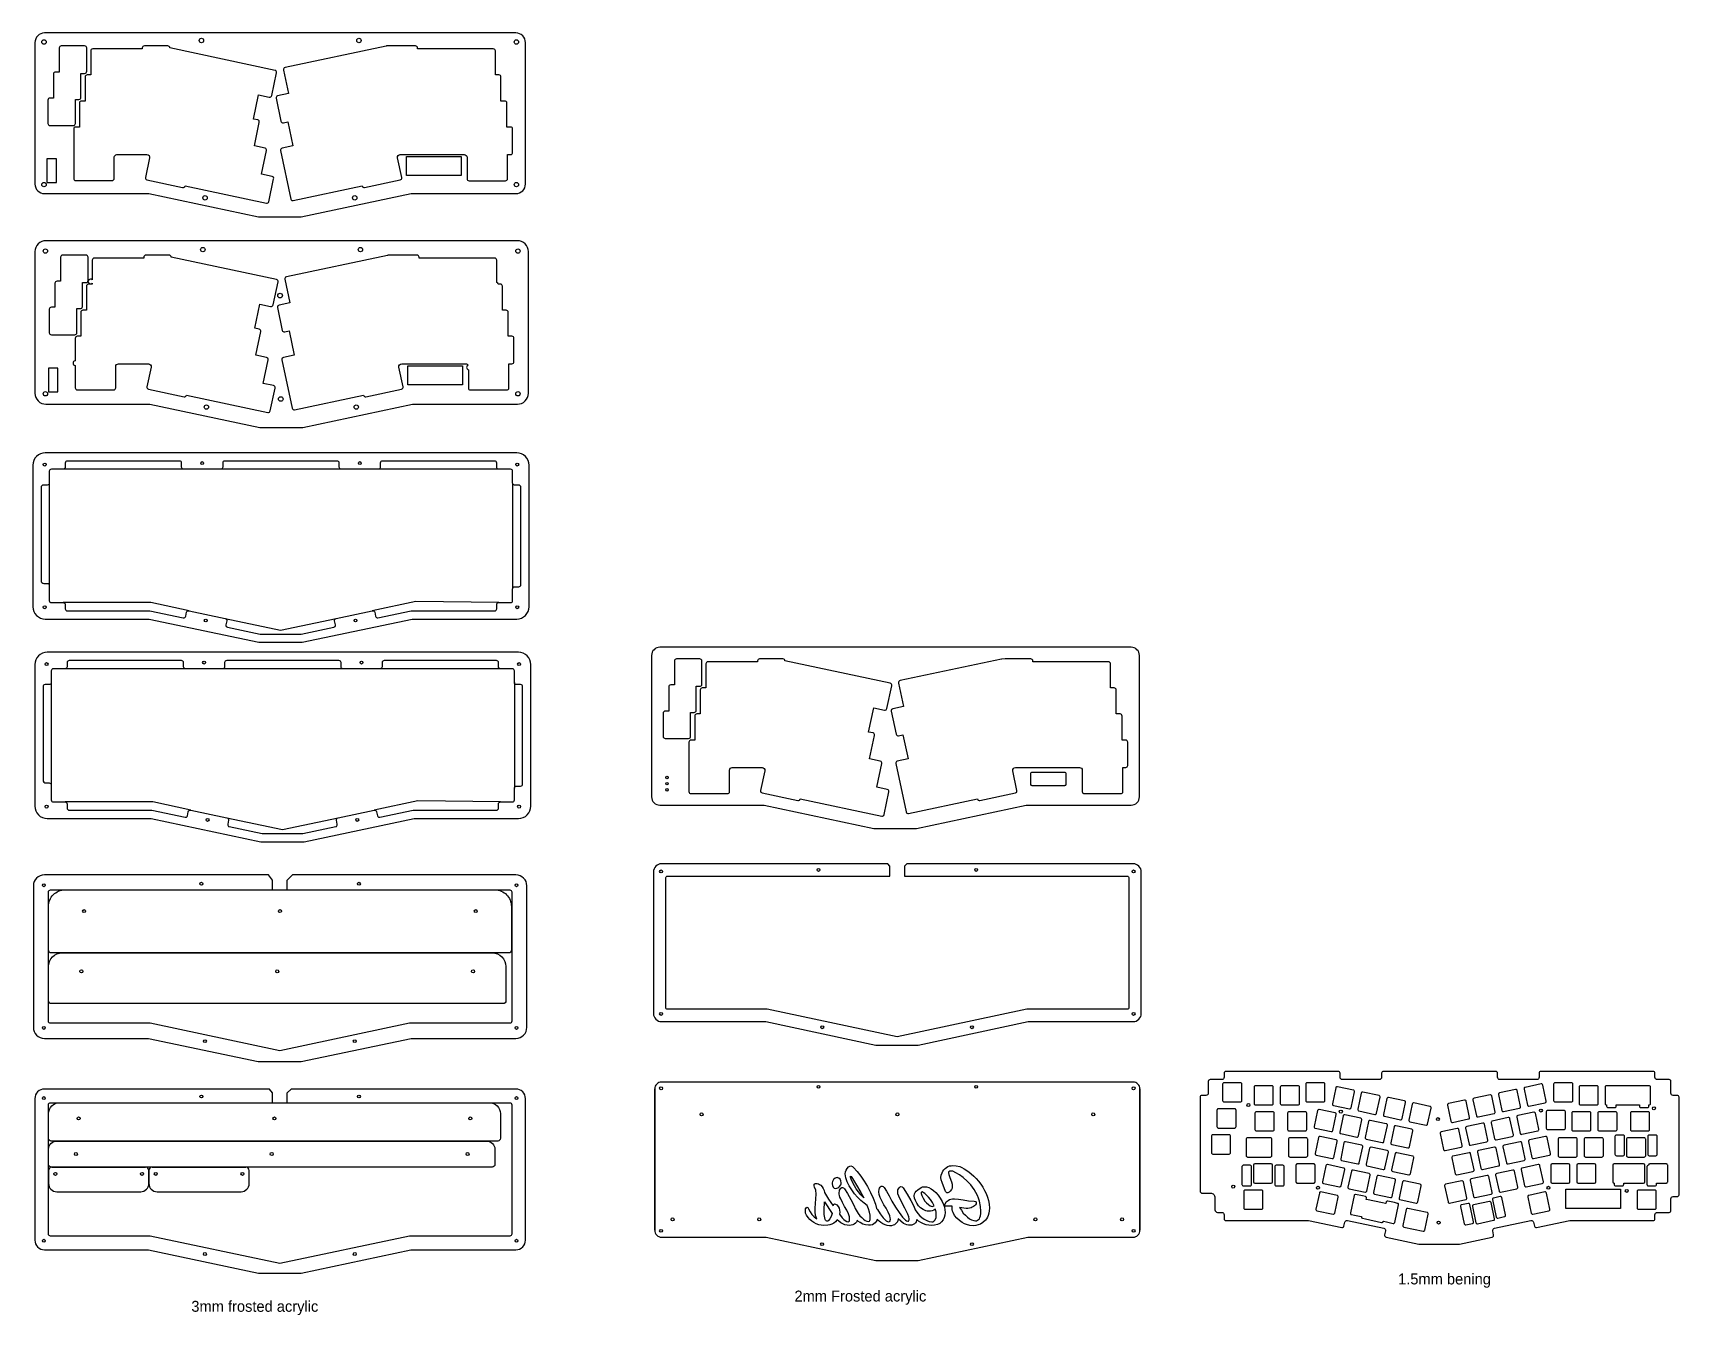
# Model space of a CAD drawing. Extents: x 168 to 1370, y -16 to 920.
import ezdxf

# ---------------------------------------------------------------- set-up
doc = ezdxf.new("R2010")
doc.units = 0
doc.layers.get('0').update_dxf_attribs({"linetype": 'CONTINUOUS'})
doc.layers.add('LAYER_1', color=7, linetype='CONTINUOUS')

msp = doc.modelspace()

# ---------------------------------------------------------------- linework, layer by layer
at = {"color": 1, "linetype": 'CONTINUOUS'}
for p, q in [((277.6, 601.8), (189.6, 601.8)), ((392.7, 601.8), (304.6, 601.8)), ((507.7, 601.8), (419.7, 601.8)), ((179.5, 591.7), (179.5, 516.9)), ((517.8, 591.7), (517.8, 514.5)), ((180.9, 446), (180.9, 371.2)), ((279, 456.1), (191, 456.1)), ((394, 456.1), (306, 456.1)), ((509, 456.1), (421, 456.1)), ((519.1, 446), (519.1, 368.9))]:
    msp.add_line(p, q, dxfattribs=at)
at = {"color": 2, "linetype": 'CONTINUOUS'}
for p, q in [((342.4, 301.7), (339.5, 305.6)), ((342.4, 294.6), (342.4, 301.7)), ((353.1, 301.7), (357, 305.6)), ((353.1, 294.6), (353.1, 301.7)), ((342.4, 146.4), (340.2, 149.2)), ((342.4, 139.2), (342.4, 146.4)), ((353.1, 146.4), (356, 149.2)), ((353.1, 139.2), (353.1, 146.4))]:
    msp.add_line(p, q, dxfattribs=at)
at = {"color": 6, "linetype": 'CONTINUOUS'}
for p, q in [((621.6, 46), (621.6, 149.3)), ((975.9, 149.3), (975.9, 46)), ((178.9, 89.7), (178.9, 80.2)), ((181.4, 92.2), (249.7, 92.2)), ((252.2, 89.7), (252.2, 80.2)), ((252.2, 80.2), (252.2, 89.7)), ((254.7, 92.2), (323, 92.2)), ((325.5, 80.2), (325.5, 89.7)), ((184.9, 74.2), (246.2, 74.2)), ((258.2, 74.2), (319.5, 74.2))]:
    msp.add_line(p, q, dxfattribs=at)
at = {"color": 3, "linetype": 'CONTINUOUS'}
for points in [[(176, 920.4, 0.414214), (169, 913.4), (169, 908.9), (169, 814.6), (169, 810.1, 0.414214), (176, 803.1), (180.5, 803.1), (252.1, 803.1), (332.2, 786.1), (347.9, 786.1), (363.5, 786.1), (443.7, 803.1), (515.7, 803.1), (520.2, 803.1, 0.414214), (527.2, 810.1), (527.2, 814.6), (527.2, 913.4, 0.414214), (520.2, 920.4), (353.2, 920.4), (342.5, 920.4), (180.5, 920.4)], [(202.6, 873.4), (202.6, 890.9), (205.3, 890.9, 0.414214), (206.8, 892.4), (206.8, 909.5, 0.414214), (205.3, 911), (188.2, 911, 0.414214), (186.7, 909.5), (186.7, 891.9), (184, 891.9, 0.414214), (182.5, 890.4), (182.5, 872.9), (180, 872.9, 0.414214), (178.5, 871.4), (178.5, 854.3, 0.414214), (180, 852.8), (197, 852.8, 0.414214), (198.5, 854.3), (198.5, 871.9), (201.1, 871.9, 0.414214)], [(344.3, 893.1), (267.5, 909.5), (267.5, 909.5, 0.414214), (266, 911), (248.9, 911, 0.414214), (247.4, 909.5), (247.4, 908.8), (211.2, 908.8, 0.414214), (209.7, 907.3), (209.7, 889.8), (207.1, 889.8, 0.414214), (205.6, 888.3), (205.6, 870.7), (203, 870.7, 0.414214), (201.5, 869.2), (201.5, 851.7), (198.8, 851.7, 0.414214), (197.3, 850.2), (197.3, 814.1, 0.414214), (198.8, 812.6), (225.4, 812.6, 0.414214), (226.9, 814.1), (226.9, 829.6, -0.414214), (228.9, 831.6), (250.8, 831.6, -0.476976), (252.7, 829.2), (249.7, 814.8, 0.414214), (250.8, 813.1), (276.8, 807.5, 0.414214), (278.6, 808.7), (278.6, 808.7), (338, 796.1, 0.414214), (339.8, 797.2), (343.3, 813.9, 0.414214), (342.2, 815.7), (334.5, 817.3), (338.2, 834.5, 0.414214), (337, 836.2), (329.2, 837.9), (332.8, 855.1, 0.414214), (331.7, 856.9), (328.5, 857.5), (332.2, 875.2), (340.1, 873.5, 0.414214), (341.9, 874.7), (345.4, 891.4, 0.414214)], [(435.7, 813.1, 0.414214), (436.8, 814.8), (433.8, 829.2, -0.476976), (435.8, 831.6), (482.5, 831.6, -0.414214), (484.5, 829.6), (484.5, 814, 0.414214), (486, 812.5), (512.6, 812.5, 0.414214), (514.1, 814), (514.1, 831.6), (516.3, 831.6, 0.414214), (517.8, 833.1), (517.8, 850.2, 0.414214), (516.3, 851.7), (513.6, 851.7), (513.6, 869.2, 0.414214), (512.1, 870.7), (509.3, 870.7), (509.3, 888.3, 0.414214), (507.8, 889.8), (505.2, 889.8), (505.2, 907.3, 0.414214), (503.7, 908.8), (448.4, 908.8), (448.4, 909.5, 0.414214), (446.9, 911), (428.4, 911, 0.010008), (428.3, 911), (425.8, 910.9, 0.042377), (425.5, 910.8), (351.6, 895.1, 0.414214), (350.4, 893.3), (354.1, 876.2), (346.2, 874.5, 0.414214), (345.1, 872.7), (348.6, 856, 0.414214), (350.4, 854.9), (353.6, 855.6), (357.3, 837.9), (349.5, 836.2, 0.414214), (348.3, 834.5), (355.8, 799.1, 0.414214), (357.6, 798), (407.9, 808.7, 0.413431), (409.7, 807.5)], [(177, 768.7, 0.414214), (169, 760.7), (169, 756.2), (169, 661.8), (169, 657.3, 0.414214), (177, 649.3), (181.5, 649.3), (253, 649.3), (333.2, 632.3), (348.9, 632.3), (364.6, 632.3), (444.8, 649.3), (516.8, 649.3), (521.3, 649.3, 0.414214), (529.3, 657.3), (529.3, 661.8), (529.3, 760.7, 0.414214), (521.3, 768.7), (354.3, 768.7), (343.6, 768.7), (181.5, 768.7)], [(203.6, 720.6), (203.6, 738.1), (206.3, 738.1, 0.414214), (207.8, 739.6), (207.8, 756.7, 0.414214), (206.3, 758.2), (189.2, 758.2, 0.414214), (187.7, 756.7), (187.7, 739.1), (185.1, 739.1, 0.414214), (183.6, 737.6), (183.6, 720.1), (181, 720.1, 0.414214), (179.5, 718.6), (179.5, 701.5, 0.414214), (181, 700), (198.1, 700, 0.414214), (199.6, 701.5), (199.6, 719.1), (202.1, 719.1, 0.414214)], [(625.3, 471.8, 0.414214), (619.3, 465.8), (619.3, 461.3), (619.3, 367), (619.3, 362.5, 0.414214), (625.3, 356.5), (629.8, 356.5), (701.5, 356.5), (781.6, 339.4), (797.1, 339.4), (812.7, 339.4), (892.8, 356.5), (965, 356.5), (969.5, 356.5, 0.414214), (975.5, 362.5), (975.5, 367), (975.5, 465.8, 0.414214), (969.5, 471.8), (802.5, 471.8), (791.8, 471.8), (629.8, 471.8)], [(651.9, 425.7), (651.9, 443.3), (654.5, 443.3, 0.414214), (656, 444.8), (656, 461.8, 0.414214), (654.5, 463.3), (637.5, 463.3, 0.414214), (636, 461.8), (636, 444.3), (633.3, 444.3, 0.414214), (631.8, 442.8), (631.8, 425.2), (629.2, 425.2, 0.414214), (627.7, 423.7), (627.7, 406.7, 0.414214), (629.2, 405.2), (646.3, 405.2, 0.414214), (647.8, 406.7), (647.8, 424.2), (650.4, 424.2, 0.414214)], [(793.5, 445.5), (716.7, 461.8), (716.7, 461.8, 0.414214), (715.2, 463.3), (698.2, 463.3, 0.414214), (696.7, 461.8), (696.7, 461.2), (660.5, 461.2, 0.414214), (659, 459.7), (659, 442.1), (656.3, 442.1, 0.414214), (654.8, 440.6), (654.8, 423.1), (652.3, 423.1, 0.414214), (650.8, 421.6), (650.8, 404), (648.1, 404, 0.414214), (646.6, 402.5), (646.6, 366.4, 0.414214), (648.1, 364.9), (674.7, 364.9, 0.414214), (676.2, 366.4), (676.2, 382, -0.414214), (678.2, 384), (700, 384, -0.476976), (702, 381.6), (698.9, 367.2, 0.414214), (700.1, 365.4), (726.1, 359.9, 0.414214), (727.9, 361), (727.9, 361), (787.3, 348.4, 0.414214), (789.1, 349.6), (792.6, 366.3, 0.414214), (791.4, 368), (783.8, 369.7), (787.5, 386.8, 0.414214), (786.3, 388.6), (778.5, 390.3), (782.1, 407.4, 0.414214), (781, 409.2), (777.8, 409.9), (781.5, 427.5), (789.4, 425.9, 0.414214), (791.1, 427), (794.7, 443.7, 0.414214)], [(885, 365.4, 0.414214), (886.1, 367.2), (883.1, 381.6, -0.476976), (885, 384), (931.8, 384, -0.414214), (933.8, 382), (933.8, 366.4, 0.414214), (935.3, 364.9), (961.9, 364.9, 0.414214), (963.4, 366.4), (963.4, 384), (965.5, 384, 0.414214), (967, 385.5), (967, 402.5, 0.414214), (965.5, 404), (962.9, 404), (962.9, 421.6, 0.414214), (961.4, 423.1), (958.6, 423.1), (958.6, 440.6, 0.414214), (957.1, 442.1), (954.4, 442.1), (954.4, 459.7, 0.414214), (952.9, 461.2), (897.7, 461.2), (897.7, 461.8, 0.414214), (896.2, 463.3), (877.7, 463.3, 0.010008), (877.6, 463.3), (875, 463.2, 0.042377), (874.8, 463.2), (800.8, 447.5, 0.414214), (799.7, 445.7), (803.3, 428.5), (795.5, 426.9, 0.414214), (794.3, 425.1), (797.9, 408.4, 0.414214), (799.6, 407.2), (802.8, 407.9), (806.6, 390.3), (798.7, 388.6, 0.414214), (797.6, 386.8), (805.1, 351.5, 0.414214), (806.9, 350.3), (857.2, 361, 0.413431), (859, 359.9)]]:
    msp.add_lwpolyline(points, format="xyb", close=True, dxfattribs=at)
for points in [[(480.3, 816.2), (440.3, 816.2), (440.3, 830.2), (480.3, 830.2)], [(184.7, 813.2), (184.7, 828.5), (181.2, 828.5), (177.7, 828.5), (177.7, 813.2), (177.7, 811.2), (181.2, 811.2), (184.7, 811.2)], [(185.8, 660.4), (185.8, 675.7), (182.3, 675.7), (178.8, 675.7), (178.8, 660.4), (178.8, 658.4), (182.3, 658.4), (185.8, 658.4)], [(481.3, 663.4), (441.3, 663.4), (441.3, 677.4), (481.3, 677.4)]]:
    msp.add_lwpolyline(points, close=True, dxfattribs=at)
for points in [[(198.4, 677.6), (198.4, 661.3, 0.414214), (199.9, 659.8), (226.5, 659.8, 0.414214), (228, 661.3), (228, 676.8, -0.414214), (230, 678.8), (251.8, 678.8, -0.476976), (253.8, 676.4), (250.7, 662, 0.414214), (251.9, 660.3), (277.9, 654.7, 0.414214), (279.6, 655.9), (279.6, 655.9), (339.1, 643.3, 0.414214), (340.8, 644.4), (344.4, 661.1, 0.414214), (343.2, 662.9), (335.6, 664.5), (339.2, 681.7, 0.414214), (338.1, 683.5), (330.2, 685.1), (333.9, 702.3, 0.414214), (332.7, 704.1), (329.5, 704.8), (333.3, 722.4), (341.1, 720.7, 0.414214), (342.9, 721.9), (346.5, 738.6, 0.414214), (345.3, 740.4), (268.5, 756.7), (268.5, 756.7, 0.414214), (267, 758.2), (250, 758.2, 0.414214), (248.5, 756.7), (248.5, 756), (212.3, 756, 0.414214), (210.8, 754.5), (210.8, 740.1)], [(506.2, 738.1), (506.2, 754.5, 0.414214), (504.7, 756), (449.5, 756), (449.5, 756.7, 0.414214), (448, 758.2), (429.4, 758.2, 0.010008), (429.4, 758.2), (426.8, 758.1, 0.042377), (426.5, 758), (352.6, 742.3, 0.414214), (351.4, 740.6), (355.1, 723.4), (347.3, 721.7, 0.414214), (346.1, 719.9), (349.6, 703.2, 0.414214), (351.4, 702.1), (354.6, 702.8), (358.4, 685.1), (350.5, 683.5, 0.414214), (349.4, 681.7), (356.9, 646.4, 0.414214), (358.6, 645.2), (409, 655.9, 0.413431), (410.7, 654.7), (436.7, 660.3, 0.414214), (437.9, 662), (434.8, 676.4, -0.476976), (436.8, 678.8), (483.5, 678.8, -0.277365), (485.3, 677.8, -0.277365)], [(210.8, 737.6), (210.8, 737), (208.1, 737, 0.414214), (206.6, 735.5), (206.6, 717.9), (204, 717.9, 0.414214), (202.5, 716.4), (202.5, 698.9), (199.9, 698.9, 0.414214), (198.4, 697.4), (198.4, 681)], [(485.5, 674.5), (485.5, 661.2, 0.414214), (487, 659.7), (513.6, 659.7, 0.414214), (515.1, 661.2), (515.1, 678.8), (517.3, 678.8, 0.414214), (518.8, 680.3), (518.8, 697.4, 0.414214), (517.3, 698.9), (514.6, 698.9), (514.6, 716.4, 0.414214), (513.1, 717.9), (510.4, 717.9), (510.4, 735.5, 0.414214), (508.9, 737), (507.3, 737)]]:
    msp.add_lwpolyline(points, format="xyb", dxfattribs=at)
at = {"color": 1, "linetype": 'CONTINUOUS'}
for points in [[(176.5, 613.8, 0.414214), (167.5, 604.8), (167.5, 600.3), (167.5, 505.9), (167.5, 501.4, 0.414214), (176.5, 492.4), (181, 492.4), (252.4, 492.4), (332.5, 475.4), (348.4, 475.4), (364.2, 475.4), (444.4, 492.4), (516.3, 492.4), (520.8, 492.4, 0.414214), (529.8, 501.4), (529.8, 505.9), (529.8, 604.8, 0.414214), (520.8, 613.8), (353.7, 613.8), (343, 613.8), (181, 613.8)], [(181, 504.4), (186.5, 504.4), (189.6, 504.4, -0.414214), (191.1, 502.9), (191.1, 499.9, 0.414214), (192.6, 498.4), (253, 498.4), (277.3, 493.3, 0.414214), (279.1, 494.5), (279.7, 497.4, -0.414214), (281.5, 498.5), (307.9, 492.9, -0.414214), (309, 491.1), (308.4, 488.2, 0.414214), (309.6, 486.4), (333.5, 481.3), (363.3, 481.3), (387.2, 486.4, 0.414214), (388.4, 488.2), (387.8, 491.1, -0.414214), (388.9, 492.9), (415.3, 498.5, -0.414214), (417.1, 497.4), (417.7, 494.5, 0.414214), (419.5, 493.3), (443.7, 498.4), (504.7, 498.4, 0.414214), (506.2, 499.9), (506.2, 502.9, -0.414214), (507.7, 504.4), (516.3, 504.4, 0.414214), (517.8, 505.9), (517.8, 514.5, -0.414214), (519.3, 516), (522.3, 516, 0.414214), (523.8, 517.5), (523.8, 588.7, 0.414214), (522.3, 590.2), (519.3, 590.2, -0.414214), (517.8, 591.7), (517.8, 600.3, 0.414214), (516.3, 601.8), (507.7, 601.8, -0.414214), (506.2, 603.3), (506.2, 606.3, 0.414214), (504.7, 607.8), (422.7, 607.8, 0.414214), (421.2, 606.3), (421.2, 603.3, -0.414214), (419.7, 601.8), (392.7, 601.8, -0.414214), (391.2, 603.3), (391.2, 606.3, 0.414214), (389.7, 607.8), (307.6, 607.8, 0.414214), (306.1, 606.3), (306.1, 603.3, -0.414214), (304.6, 601.8), (277.6, 601.8, -0.414214), (276.1, 603.3), (276.1, 606.3, 0.414214), (274.6, 607.8), (192.6, 607.8, 0.414214), (191.1, 606.3), (191.1, 603.3, -0.414214), (189.6, 601.8), (181, 601.8, 0.414214), (179.5, 600.3), (179.5, 591.7, -0.414214), (178, 590.2), (175, 590.2, 0.414214), (173.5, 588.7), (173.5, 520.4, 0.414214), (175.5, 518.4), (178, 518.4, -0.414214), (179.5, 516.9), (179.5, 516), (179.5, 505.9, 0.414214)], [(177.9, 468.1, 0.414214), (168.9, 459.1), (168.9, 454.6), (168.9, 360.3), (168.9, 355.8, 0.414214), (177.9, 346.8), (182.4, 346.8), (253.8, 346.8), (333.9, 329.7), (349.8, 329.7), (365.6, 329.7), (445.8, 346.8), (517.6, 346.8), (522.1, 346.8, 0.414214), (531.1, 355.8), (531.1, 360.3), (531.1, 459.1, 0.414214), (522.1, 468.1), (355.1, 468.1), (344.4, 468.1), (182.4, 468.1)], [(182.4, 358.8), (187.9, 358.8), (191, 358.8, -0.414214), (192.5, 357.3), (192.5, 354.3, 0.414214), (194, 352.8), (254.4, 352.8), (278.6, 347.6, 0.414214), (280.4, 348.8), (281, 351.7, -0.414214), (282.8, 352.9), (309.2, 347.3, -0.414214), (310.4, 345.5), (309.8, 342.5, 0.414214), (310.9, 340.8), (334.9, 335.7), (364.7, 335.7), (388.6, 340.8, 0.414214), (389.8, 342.5), (389.1, 345.5, -0.414214), (390.3, 347.3), (416.7, 352.9, -0.414214), (418.5, 351.7), (419.1, 348.8, 0.414214), (420.9, 347.6), (445.1, 352.8), (506, 352.8, 0.414214), (507.5, 354.3), (507.5, 357.3, -0.414214), (509, 358.8), (517.6, 358.8, 0.414214), (519.1, 360.3), (519.1, 368.9, -0.414214), (520.6, 370.4), (523.6, 370.4, 0.414214), (525.1, 371.9), (525.1, 443, 0.414214), (523.6, 444.5), (520.6, 444.5, -0.414214), (519.1, 446), (519.1, 454.6, 0.414214), (517.6, 456.1), (509, 456.1, -0.414214), (507.5, 457.6), (507.5, 460.6, 0.414214), (506, 462.1), (424, 462.1, 0.414214), (422.5, 460.6), (422.5, 457.6, -0.414214), (421, 456.1), (394, 456.1, -0.414214), (392.5, 457.6), (392.5, 460.6, 0.414214), (391, 462.1), (309, 462.1, 0.414214), (307.5, 460.6), (307.5, 457.6, -0.414214), (306, 456.1), (279, 456.1, -0.414214), (277.5, 457.6), (277.5, 460.6, 0.414214), (276, 462.1), (194, 462.1, 0.414214), (192.5, 460.6), (192.5, 457.6, -0.414214), (191, 456.1), (182.4, 456.1, 0.414214), (180.9, 454.6), (180.9, 446, -0.414214), (179.4, 444.5), (176.4, 444.5, 0.414214), (174.9, 443), (174.9, 374.7, 0.414214), (176.9, 372.7), (179.4, 372.7, -0.414214), (180.9, 371.2), (180.9, 370.4), (180.9, 360.3, 0.414214)], [(1238.7, 156.1, -0.414214), (1237, 157.8), (1237, 160.8, 0.414214), (1235.7, 162.1), (1153.7, 162.1, 0.414214), (1152.4, 160.8), (1152.4, 157.8, -0.414214), (1150.7, 156.1), (1123.7, 156.1, -0.414214), (1122, 157.8), (1122, 160.8, 0.414214), (1120.7, 162.1), (1038.7, 162.1, 0.414214), (1037.4, 160.8), (1037.4, 157.8, -0.414214), (1035.7, 156.1), (1027.1, 156.1, 0.414214), (1025.8, 154.8), (1025.8, 146.2, -0.414214), (1024.1, 144.5), (1021.1, 144.5, 0.414214), (1019.8, 143.2), (1019.8, 74.9, 0.414214), (1021.6, 73.1), (1027.5, 73.1, -0.414214), (1030.7, 69.9), (1030.7, 60.9, 0.414214), (1032.5, 59.1), (1035.7, 59.1, -0.414214), (1037.4, 57.4), (1037.4, 54.4, 0.414214), (1038.7, 53.1), (1099.1, 53.1), (1123.4, 48, 0.414214), (1124.9, 49), (1125.5, 51.9, -0.414214), (1127.5, 53.2), (1153.9, 47.6, -0.414214), (1155.3, 45.6), (1154.6, 42.6, 0.414214), (1155.6, 41.1), (1179.5, 36), (1209.3, 36), (1233.2, 41.1, 0.414214), (1234.2, 42.6), (1233.6, 45.6, -0.414214), (1234.9, 47.6), (1261.3, 53.2, -0.414214), (1263.3, 51.9), (1264, 49, 0.414214), (1265.5, 48), (1289.8, 53.1), (1350.7, 53.1, 0.414214), (1352, 54.4), (1352, 57.4, -0.414214), (1353.7, 59.1), (1362.3, 59.1, 0.414214), (1363.6, 60.4), (1363.6, 69, -0.414214), (1365.3, 70.7), (1368.3, 70.7, 0.414214), (1369.6, 72), (1369.6, 143.2, 0.414214), (1368.3, 144.5), (1365.3, 144.5, -0.414214), (1363.6, 146.2), (1363.6, 154.8, 0.414214), (1362.3, 156.1), (1353.7, 156.1, -0.414214), (1352, 157.8), (1352, 160.8, 0.414214), (1350.7, 162.1), (1268.7, 162.1, 0.414214), (1267.4, 160.8), (1267.4, 157.8, -0.414214), (1265.7, 156.1)], [(1049.3, 153.8), (1037.3, 153.8, 0.414214), (1036.3, 152.8), (1036.3, 140.8, 0.414214), (1037.3, 139.8), (1049.3, 139.8, 0.414214), (1050.3, 140.8), (1050.3, 152.8, 0.414214)], [(1072.3, 151.6), (1060.3, 151.6, 0.414214), (1059.3, 150.6), (1059.3, 138.6, 0.414214), (1060.3, 137.6), (1072.3, 137.6, 0.414214), (1073.3, 138.6), (1073.3, 150.6, 0.414214)], [(1091.4, 151.6), (1079.4, 151.6, 0.414214), (1078.4, 150.6), (1078.4, 138.6, 0.414214), (1079.4, 137.6), (1091.4, 137.6, 0.414214), (1092.4, 138.6), (1092.4, 150.6, 0.414214)], [(1110, 153.8), (1098, 153.8, 0.414214), (1097, 152.8), (1097, 140.8, 0.414214), (1098, 139.8), (1110, 139.8, 0.414214), (1111, 140.8), (1111, 152.8, 0.414214)], [(1131.8, 148.4), (1120.1, 150.9, 0.414214), (1118.9, 150.1), (1116.4, 138.4, 0.414214), (1117.2, 137.2), (1128.9, 134.7, 0.414214), (1130.1, 135.5), (1132.6, 147.2, 0.414214)], [(1150.5, 144.4), (1138.7, 146.9, 0.414214), (1137.5, 146.2), (1135, 134.4, 0.414214), (1135.8, 133.2), (1147.5, 130.7, 0.414214), (1148.7, 131.5), (1151.2, 143.2, 0.414214)], [(1231.6, 144.9), (1219.9, 142.5, 0.414214), (1219.1, 141.3), (1221.6, 129.5, 0.414214), (1222.8, 128.8), (1234.5, 131.3, 0.414214), (1235.3, 132.4), (1232.8, 144.2, 0.414214)], [(1250.2, 148.9), (1238.5, 146.4, 0.414214), (1237.7, 145.2), (1240.2, 133.5, 0.414214), (1241.4, 132.7), (1253.1, 135.2, 0.414214), (1253.9, 136.4), (1251.4, 148.1, 0.414214)], [(1268.9, 152.9), (1257.1, 150.4, 0.414214), (1256.4, 149.2), (1258.9, 137.5, 0.414214), (1260, 136.7), (1271.8, 139.2, 0.414214), (1272.6, 140.4), (1270.1, 152.1, 0.414214)], [(1291, 153.8), (1279, 153.8, 0.414214), (1278, 152.8), (1278, 140.8, 0.414214), (1279, 139.8), (1291, 139.8, 0.414214), (1292, 140.8), (1292, 152.8, 0.414214)], [(1309.6, 151.6), (1297.6, 151.6, 0.414214), (1296.6, 150.6), (1296.6, 138.6, 0.414214), (1297.6, 137.6), (1309.6, 137.6, 0.414214), (1310.6, 138.6), (1310.6, 150.6, 0.414214)], [(1317.7, 135.6), (1322.7, 135.6, 0.414214), (1323.7, 136.6), (1323.7, 137.6), (1340.6, 137.6), (1340.6, 136.6, 0.414214), (1341.6, 135.6), (1346.6, 135.6, 0.414214), (1347.6, 136.6), (1347.6, 137.6), (1347.7, 137.6, 0.414214), (1348.7, 138.6), (1348.7, 150.6, 0.414214), (1347.7, 151.6), (1316.6, 151.6, 0.414214), (1315.6, 150.6), (1315.6, 138.6, 0.414214), (1316.6, 137.6), (1316.7, 137.6), (1316.7, 136.6, 0.414214)], [(1045.1, 134.7), (1033.1, 134.7, 0.414214), (1032.1, 133.7), (1032.1, 121.7, 0.414214), (1033.1, 120.7), (1045.1, 120.7, 0.414214), (1046.1, 121.7), (1046.1, 133.7, 0.414214)], [(1072.9, 132.6), (1060.9, 132.6, 0.414214), (1059.9, 131.6), (1059.9, 119.6, 0.414214), (1060.9, 118.6), (1072.9, 118.6, 0.414214), (1073.9, 119.6), (1073.9, 131.6, 0.414214)], [(1096.7, 132.6), (1084.7, 132.6, 0.414214), (1083.7, 131.6), (1083.7, 119.6, 0.414214), (1084.7, 118.6), (1096.7, 118.6, 0.414214), (1097.7, 119.6), (1097.7, 131.6, 0.414214)], [(1118.5, 131.7), (1106.8, 134.2, 0.414214), (1105.6, 133.5), (1103.1, 121.7, 0.414214), (1103.9, 120.5), (1115.6, 118.1, 0.414214), (1116.8, 118.8), (1119.3, 130.6, 0.414214)], [(1169.1, 140.5), (1157.3, 143, 0.414214), (1156.2, 142.2), (1153.7, 130.5, 0.414214), (1154.4, 129.3), (1166.2, 126.8, 0.414214), (1167.4, 127.6), (1169.9, 139.3, 0.414214)], [(1187.7, 136.5), (1176, 139, 0.414214), (1174.8, 138.2), (1172.3, 126.5, 0.414214), (1173.1, 125.3), (1184.8, 122.8, 0.414214), (1186, 123.6), (1188.5, 135.3, 0.414214)], [(1213, 141), (1201.2, 138.5, 0.414214), (1200.5, 137.3), (1203, 125.6, 0.414214), (1204.1, 124.8), (1215.9, 127.3, 0.414214), (1216.6, 128.5), (1214.2, 140.2, 0.414214)], [(1263.5, 132.3), (1251.8, 129.8, 0.414214), (1251, 128.6), (1253.5, 116.8, 0.414214), (1254.7, 116.1), (1266.4, 118.6, 0.414214), (1267.2, 119.8), (1264.7, 131.5, 0.414214)], [(1285.6, 133.6), (1273.6, 133.6, 0.414214), (1272.6, 132.6), (1272.6, 120.6, 0.414214), (1273.6, 119.6), (1285.6, 119.6, 0.414214), (1286.6, 120.6), (1286.6, 132.6, 0.414214)], [(1304.2, 132.6), (1292.2, 132.6, 0.414214), (1291.2, 131.6), (1291.2, 119.6, 0.414214), (1292.2, 118.6), (1304.2, 118.6, 0.414214), (1305.2, 119.6), (1305.2, 131.6, 0.414214)], [(1323.3, 132.6), (1311.3, 132.6, 0.414214), (1310.3, 131.6), (1310.3, 119.6, 0.414214), (1311.3, 118.6), (1323.3, 118.6, 0.414214), (1324.3, 119.6), (1324.3, 131.6, 0.414214)], [(1347.1, 132.6), (1335.1, 132.6, 0.414214), (1334.1, 131.6), (1334.1, 119.6, 0.414214), (1335.1, 118.6), (1347.1, 118.6, 0.414214), (1348.1, 119.6), (1348.1, 131.6, 0.414214)], [(1137.2, 127.8), (1125.4, 130.3, 0.414214), (1124.2, 129.5), (1121.8, 117.8, 0.414214), (1122.5, 116.6), (1134.3, 114.1, 0.414214), (1135.4, 114.9), (1137.9, 126.6, 0.414214)], [(1155.8, 123.8), (1144.1, 126.3, 0.414214), (1142.9, 125.5), (1140.4, 113.8, 0.414214), (1141.2, 112.6), (1152.9, 110.1, 0.414214), (1154.1, 110.9), (1156.6, 122.6, 0.414214)], [(1174.4, 119.9), (1162.7, 122.4, 0.414214), (1161.5, 121.6), (1159, 109.9, 0.414214), (1159.8, 108.7), (1171.5, 106.2, 0.414214), (1172.7, 106.9), (1175.2, 118.7, 0.414214)], [(1207.6, 120.4), (1195.9, 117.9, 0.414214), (1195.1, 116.7), (1197.6, 105, 0.414214), (1198.8, 104.2), (1210.5, 106.7, 0.414214), (1211.3, 107.9), (1208.8, 119.6, 0.414214)], [(1226.2, 124.3), (1214.5, 121.8, 0.414214), (1213.7, 120.7), (1216.2, 108.9, 0.414214), (1217.4, 108.2), (1229.2, 110.6, 0.414214), (1229.9, 111.8), (1227.4, 123.6, 0.414214)], [(1244.9, 128.3), (1233.1, 125.8, 0.414214), (1232.4, 124.6), (1234.9, 112.9, 0.414214), (1236, 112.1), (1247.8, 114.6, 0.414214), (1248.6, 115.8), (1246.1, 127.5, 0.414214)], [(1041.1, 115.7), (1029.1, 115.7, 0.414214), (1028.1, 114.7), (1028.1, 102.7, 0.414214), (1029.1, 101.7), (1041.1, 101.7, 0.414214), (1042.1, 102.7), (1042.1, 114.7, 0.414214)], [(1097.4, 113.5), (1085.4, 113.5, 0.414214), (1084.4, 112.5), (1084.4, 100.5, 0.414214), (1085.4, 99.5), (1097.4, 99.5, 0.414214), (1098.4, 100.5), (1098.4, 112.5, 0.414214)], [(1119.2, 112.1), (1107.5, 114.6, 0.414214), (1106.3, 113.8), (1103.8, 102.1, 0.414214), (1104.6, 100.9), (1116.3, 98.4, 0.414214), (1117.5, 99.2), (1120, 110.9, 0.414214)], [(1137.9, 108.2), (1126.1, 110.7, 0.414214), (1124.9, 109.9), (1122.5, 98.1, 0.414214), (1123.2, 97), (1135, 94.5, 0.414214), (1136.1, 95.2), (1138.6, 107, 0.414214)], [(1253.5, 110.7), (1241.8, 108.2, 0.414214), (1241, 107), (1243.5, 95.2, 0.414214), (1244.7, 94.5), (1256.4, 97, 0.414214), (1257.2, 98.1), (1254.7, 109.9, 0.414214)], [(1272.1, 114.6), (1260.4, 112.1, 0.414214), (1259.6, 110.9), (1262.1, 99.2, 0.414214), (1263.3, 98.4), (1275, 100.9, 0.414214), (1275.8, 102.1), (1273.3, 113.8, 0.414214)], [(1294.2, 113.5), (1282.2, 113.5, 0.414214), (1281.2, 112.5), (1281.2, 100.5, 0.414214), (1282.2, 99.5), (1294.2, 99.5, 0.414214), (1295.2, 100.5), (1295.2, 112.5, 0.414214)], [(1313.3, 113.5), (1301.3, 113.5, 0.414214), (1300.3, 112.5), (1300.3, 100.5, 0.414214), (1301.3, 99.5), (1313.3, 99.5, 0.414214), (1314.3, 100.5), (1314.3, 112.5, 0.414214)], [(1328.8, 115.5), (1323.8, 115.5, 0.414214), (1322.8, 114.5), (1322.8, 101.5, 0.414214), (1323.8, 100.5), (1328.8, 100.5, 0.414214), (1329.8, 101.5), (1329.8, 114.5, 0.414214)], [(1344.2, 113.5), (1332.2, 113.5, 0.414214), (1331.2, 112.5), (1331.2, 100.5, 0.414214), (1332.2, 99.5), (1344.2, 99.5, 0.414214), (1345.2, 100.5), (1345.2, 112.5, 0.414214)], [(1352.7, 115.5), (1347.7, 115.5, 0.414214), (1346.7, 114.5), (1346.7, 101.5, 0.414214), (1347.7, 100.5), (1352.7, 100.5, 0.414214), (1353.7, 101.5), (1353.7, 114.5, 0.414214)], [(1156.5, 104.2), (1144.8, 106.7, 0.414214), (1143.6, 105.9), (1141.1, 94.2, 0.414214), (1141.9, 93), (1153.6, 90.5, 0.414214), (1154.8, 91.3), (1157.3, 103, 0.414214)], [(1175.1, 100.2), (1163.4, 102.7, 0.414214), (1162.2, 102), (1159.7, 90.2, 0.414214), (1160.5, 89), (1172.2, 86.5, 0.414214), (1173.4, 87.3), (1175.9, 99, 0.414214)], [(1216.2, 102.7), (1204.5, 100.2, 0.414214), (1203.7, 99), (1206.2, 87.3, 0.414214), (1207.4, 86.5), (1219.1, 89, 0.414214), (1219.9, 90.2), (1217.4, 102, 0.414214)], [(1234.9, 106.7), (1223.1, 104.2, 0.414214), (1222.4, 103), (1224.8, 91.3, 0.414214), (1226, 90.5), (1237.8, 93, 0.414214), (1238.5, 94.2), (1236, 105.9, 0.414214)], [(1051.4, 78.5), (1056.4, 78.5, 0.414214), (1057.4, 79.5), (1057.4, 92.5, 0.414214), (1056.4, 93.5), (1051.4, 93.5, 0.414214), (1050.4, 92.5), (1050.4, 79.5, 0.414214)], [(1071.8, 94.5), (1059.8, 94.5, 0.414214), (1058.8, 93.5), (1058.8, 81.5, 0.414214), (1059.8, 80.5), (1071.8, 80.5, 0.414214), (1072.8, 81.5), (1072.8, 93.5, 0.414214)], [(1075.3, 78.5), (1080.3, 78.5, 0.414214), (1081.3, 79.5), (1081.3, 92.5, 0.414214), (1080.3, 93.5), (1075.3, 93.5, 0.414214), (1074.3, 92.5), (1074.3, 79.5, 0.414214)], [(1102.8, 94.5), (1090.8, 94.5, 0.414214), (1089.8, 93.5), (1089.8, 81.5, 0.414214), (1090.8, 80.5), (1102.8, 80.5, 0.414214), (1103.8, 81.5), (1103.8, 93.5, 0.414214)], [(1124.6, 91.5), (1112.9, 94, 0.414214), (1111.7, 93.2), (1109.2, 81.5, 0.414214), (1109.9, 80.3), (1121.7, 77.8, 0.414214), (1122.9, 78.6), (1125.4, 90.3, 0.414214)], [(1143.2, 87.5), (1131.5, 90, 0.414214), (1130.3, 89.3), (1127.8, 77.5, 0.414214), (1128.6, 76.3), (1140.3, 73.9, 0.414214), (1141.5, 74.6), (1144, 86.4, 0.414214)], [(1161.9, 83.6), (1150.1, 86.1, 0.414214), (1148.9, 85.3), (1146.4, 73.6, 0.414214), (1147.2, 72.4), (1158.9, 69.9, 0.414214), (1160.1, 70.7), (1162.6, 82.4, 0.414214)], [(1229.5, 86.1), (1217.8, 83.6, 0.414214), (1217, 82.4), (1219.5, 70.7, 0.414214), (1220.7, 69.9), (1232.4, 72.4, 0.414214), (1233.2, 73.6), (1230.7, 85.3, 0.414214)], [(1248.1, 90), (1236.4, 87.5, 0.414214), (1235.6, 86.4), (1238.1, 74.6, 0.414214), (1239.3, 73.9), (1251, 76.3, 0.414214), (1251.8, 77.5), (1249.3, 89.3, 0.414214)], [(1266.8, 94), (1255, 91.5, 0.414214), (1254.3, 90.3), (1256.8, 78.6, 0.414214), (1257.9, 77.8), (1269.7, 80.3, 0.414214), (1270.5, 81.5), (1268, 93.2, 0.414214)], [(1288.9, 94.5), (1276.9, 94.5, 0.414214), (1275.9, 93.5), (1275.9, 81.5, 0.414214), (1276.9, 80.5), (1288.9, 80.5, 0.414214), (1289.9, 81.5), (1289.9, 93.5, 0.414214)], [(1307.9, 94.5), (1295.9, 94.5, 0.414214), (1294.9, 93.5), (1294.9, 81.5, 0.414214), (1295.9, 80.5), (1307.9, 80.5, 0.414214), (1308.9, 81.5), (1308.9, 93.5, 0.414214)], [(1321.1, 93.5), (1321.1, 81.5, 0.414214), (1322.1, 80.5), (1322.2, 80.5), (1322.2, 79.5, 0.414214), (1323.2, 78.5), (1328.2, 78.5, 0.414214), (1329.2, 79.5), (1329.2, 80.5), (1343.6, 80.5, 0.414214), (1344.6, 81.5), (1344.6, 93.5, 0.414214), (1343.6, 94.5), (1322.1, 94.5, 0.414214)], [(1347.1, 93.5, 0.414214), (1346.1, 92.5), (1346.1, 79.5, 0.414214), (1347.1, 78.5), (1352.1, 78.5, 0.414214), (1353.1, 79.5), (1353.1, 80.5), (1360.3, 80.5, 0.414214), (1361.3, 81.5), (1361.3, 93.5, 0.414214), (1360.3, 94.5), (1348.3, 94.5, 0.414214), (1347.3, 93.5)], [(1064.7, 75.4), (1052.7, 75.4, 0.414214), (1051.7, 74.4), (1051.7, 62.4, 0.414214), (1052.7, 61.4), (1064.7, 61.4, 0.414214), (1065.7, 62.4), (1065.7, 74.4, 0.414214)], [(1119.8, 71.5), (1108, 74, 0.414214), (1106.9, 73.2), (1104.4, 61.5, 0.414214), (1105.1, 60.3), (1116.9, 57.8, 0.414214), (1118.1, 58.6), (1120.6, 70.3, 0.414214)], [(1132.6, 57), (1137.5, 56, 0.023636), (1137.6, 56, 0.41417), (1138.4, 54.8), (1140.6, 54.3, 0.024024), (1140.7, 54.3), (1152.4, 51.8, 0.414214), (1153.6, 52.6), (1153.6, 52.6, 0.024893), (1153.7, 52.6), (1155.9, 52.1, 0.029842), (1156, 52.1), (1160.9, 51, 0.414214), (1162, 51.8), (1164.7, 64.5, 0.414214), (1164, 65.7), (1161.8, 66.2, 0.029842), (1161.7, 66.2), (1156.8, 67.2, 0.414214), (1155.6, 66.5), (1155.4, 65.5, 0.024893), (1155.3, 65.5), (1153.1, 66, 0.024024), (1153, 66), (1141.3, 68.5, 0.023636), (1141.2, 68.5), (1141.4, 69.5, 0.414214), (1140.6, 70.7), (1138.5, 71.1, 0.029842), (1138.3, 71.2), (1133.4, 72.2, 0.414214), (1132.3, 71.4), (1129.6, 58.7, 0.414214), (1130.3, 57.5), (1132.5, 57.1, 0.029842)], [(1180.5, 79.6), (1168.8, 82.1, 0.414214), (1167.6, 81.3), (1165.1, 69.6, 0.414214), (1165.8, 68.4), (1177.6, 65.9, 0.414214), (1178.8, 66.7), (1181.3, 78.4, 0.414214)], [(1210.9, 82.1), (1199.1, 79.6, 0.414214), (1198.4, 78.4), (1200.9, 66.7, 0.414214), (1202, 65.9), (1213.8, 68.4, 0.414214), (1214.5, 69.6), (1212.1, 81.3, 0.414214)], [(1271.6, 74), (1259.8, 71.5, 0.414214), (1259.1, 70.3), (1261.6, 58.6, 0.414214), (1262.8, 57.8), (1274.5, 60.3, 0.414214), (1275.3, 61.5), (1272.8, 73.2, 0.414214)], [(1351.9, 75.4), (1339.9, 75.4, 0.414214), (1338.9, 74.4), (1338.9, 62.4, 0.414214), (1339.9, 61.4), (1351.9, 61.4, 0.414214), (1352.9, 62.4), (1352.9, 74.4, 0.414214)], [(1185.6, 59.1), (1171.6, 62, 0.414214), (1170.4, 61.3), (1167.9, 49.5, 0.414214), (1168.7, 48.4), (1182.7, 45.4, 0.414214), (1183.9, 46.1), (1186.4, 57.9, 0.414214)], [(1215.7, 65.7), (1210.8, 64.7, 0.414214), (1210, 63.5), (1212.7, 50.8, 0.414214), (1213.9, 50), (1218.8, 51, 0.414214), (1219.5, 52.2), (1216.8, 64.9, 0.414214)], [(1231.2, 67), (1219.4, 64.5, 0.414214), (1218.7, 63.3), (1221.2, 51.5, 0.414214), (1222.3, 50.8), (1234.1, 53.3, 0.414214), (1234.9, 54.4), (1232.4, 66.2, 0.414214)], [(1239, 70.7), (1234.1, 69.6, 0.414214), (1233.3, 68.4), (1236, 55.7, 0.414214), (1237.2, 54.9), (1242.1, 56, 0.414214), (1242.9, 57.2), (1240.2, 69.9, 0.414214)]]:
    msp.add_lwpolyline(points, format="xyb", close=True, dxfattribs=at)
for points in [[(507.7, 504.4), (447.2, 505.3), (415.3, 498.5)], [(281.5, 498.5), (253.7, 504.4), (189.6, 504.4)], [(307.9, 492.9), (348.4, 484.3), (388.9, 492.9)], [(282.8, 352.9), (255, 358.8), (191, 358.8)], [(509, 358.8), (448.5, 359.6), (416.7, 352.9)], [(309.2, 347.3), (349.8, 338.6), (390.3, 347.3)]]:
    msp.add_lwpolyline(points, dxfattribs=at)
at = {"color": 3}
msp.add_lwpolyline([(921, 370.9, 0.414214), (922, 371.9), (922, 379.3, 0.414214), (921, 380.3), (897, 380.3, 0.414214), (896, 379.3), (896, 371.9, 0.414214), (897, 370.9)], format="xyb", close=True, dxfattribs=at)
at = {"color": 2, "linetype": 'CONTINUOUS'}
for points in [[(793.2, 304.7), (793.2, 311.9), (791.7, 313.7), (791, 313.7), (631.1, 313.7), (626.6, 313.7, 0.414214), (620.6, 307.7), (620.6, 303.2), (620.6, 208.9), (620.6, 204.4, 0.414214), (626.6, 198.4), (631.1, 198.4), (702.8, 198.4), (783, 181.3), (798.5, 181.3), (814, 181.3), (894.2, 198.4), (966.4, 198.4), (970.9, 198.4, 0.414214), (976.9, 204.4), (976.9, 208.9), (976.9, 307.7, 0.414214), (970.9, 313.7), (806.7, 313.7), (805.7, 313.7), (803.9, 311.9), (803.9, 304.7), (966.4, 304.7, -0.414214), (967.9, 303.2), (967.9, 208.9, -0.414214), (966.4, 207.4), (893.2, 207.4), (798.5, 187.2), (703.8, 207.4), (631.1, 207.4, -0.414214), (629.6, 208.9), (629.6, 303.2, -0.414214), (631.1, 304.7)], [(626.6, 154.3, 0.414214), (621.6, 149.3), (621.6, 144.8), (621.6, 50.5), (621.6, 46, 0.414214), (626.6, 41), (631.1, 41), (702.9, 41), (783.1, 23.9), (798.5, 23.9), (813.9, 23.9), (894.1, 41), (966.4, 41), (970.9, 41, 0.414214), (975.9, 46), (975.9, 50.5), (975.9, 149.3, 0.414214), (970.9, 154.3), (803.9, 154.3), (793.2, 154.3), (631.1, 154.3)]]:
    msp.add_lwpolyline(points, format="xyb", close=True, dxfattribs=at)
for points in [[(339.5, 305.6), (180.4, 305.6), (175.9, 305.6, 0.414214), (167.9, 297.6), (167.9, 293.1), (167.9, 198.7), (167.9, 194.2, 0.414214), (175.9, 186.2), (180.4, 186.2), (251.9, 186.2), (332.1, 169.2), (347.8, 169.2), (363.5, 169.2), (443.7, 186.2), (515.7, 186.2), (520.2, 186.2, 0.414214), (528.2, 194.2), (528.2, 198.7), (528.2, 297.6, 0.414214), (520.2, 305.6), (357, 305.6)], [(353.1, 294.6), (515.7, 294.6, -0.414214), (517.2, 293.1), (517.2, 198.7, -0.414214), (515.7, 197.2), (442.5, 197.2), (347.8, 177.1), (253.1, 197.2), (180.4, 197.2, -0.414214), (178.9, 198.7), (178.9, 293.1, -0.414214), (180.4, 294.6), (342.4, 294.6)], [(340.2, 149.2), (180.4, 149.2), (175.9, 149.2, 0.414214), (168.9, 142.2), (168.9, 137.7), (168.9, 43.3), (168.9, 38.8, 0.414214), (175.9, 31.8), (180.4, 31.8), (252, 31.8), (332.2, 14.8), (347.8, 14.8), (363.4, 14.8), (443.6, 31.8), (515.7, 31.8), (520.2, 31.8, 0.414214), (527.2, 38.8), (527.2, 43.3), (527.2, 142.2, 0.414214), (520.2, 149.2), (356, 149.2)], [(353.1, 139.2), (515.7, 139.2, -0.414214), (517.2, 137.7), (517.2, 43.3, -0.414214), (515.7, 41.8), (442.5, 41.8), (347.8, 21.7), (253.1, 41.8), (180.4, 41.8, -0.414214), (178.9, 43.3), (178.9, 137.7, -0.414214), (180.4, 139.2), (342.4, 139.2)]]:
    msp.add_lwpolyline(points, format="xyb", dxfattribs=at)
at = {"color": 6, "linetype": 'CONTINUOUS'}
for points in [[(178.9, 250.6), (178.9, 263.6), (178.9, 282.6, -0.414214), (190.9, 294.6), (504.9, 294.6, -0.414214), (516.9, 282.6), (516.9, 263.6), (516.9, 250.6, -0.414214), (514.9, 248.6), (366.6, 248.6), (180.9, 248.6, -0.414214)], [(178.9, 213.6), (178.9, 221.6), (178.9, 238.6, -0.414214), (188.9, 248.6), (502.9, 248.6, -0.414214), (512.9, 238.6), (512.9, 221.6), (512.9, 213.6, -0.414214), (510.9, 211.6), (364.6, 211.6), (180.9, 211.6, -0.414214)], [(178.9, 113.2), (178.9, 116.2), (178.9, 131.2, -0.414214), (186.9, 139.2), (500.9, 139.2, -0.414214), (508.9, 131.2), (508.9, 116.2), (508.9, 113.2, -0.414214), (506.9, 111.2), (362.6, 111.2), (180.9, 111.2, -0.414214)], [(178.9, 94.2), (178.9, 105.2, -0.414214), (184.9, 111.2), (498.9, 111.2, -0.414214), (504.9, 105.2), (504.9, 94.2, -0.414214), (502.9, 92.2), (180.9, 92.2, -0.414214)]]:
    msp.add_lwpolyline(points, format="xyb", close=True, dxfattribs=at)
at = {"color": 1, "linetype": 'CONTINUOUS'}
for points in [[(1066.5, 113.5), (1054.5, 113.5, 0.414214), (1053.5, 112.5), (1053.5, 100.5, 0.414214), (1054.5, 99.5), (1066.5, 99.5)], [(1059.2, 99.5), (1071.2, 99.5, 0.414214), (1072.2, 100.5), (1072.2, 112.5, 0.414214), (1071.2, 113.5), (1059.2, 113.5)]]:
    msp.add_lwpolyline(points, format="xyb", dxfattribs=at)
msp.add_lwpolyline([(1326.8, 62), (1286.8, 62), (1286.8, 76), (1326.8, 76)], close=True, dxfattribs=at)
at = {"color": 3, "linetype": 'CONTINUOUS'}
for centre, radius in [((175.6, 913.8), 1.6), ((290.6, 914.9), 1.6), ((405.6, 914.9), 1.6), ((520.6, 913.8), 1.6), ((175.6, 809.7), 1.6), ((520.6, 809.7), 1.6), ((293.2, 800), 1.6), ((402.5, 800), 1.6), ((176.6, 761.1), 1.6), ((291.6, 762.2), 1.6), ((406.7, 762.2), 1.6), ((521.7, 761.1), 1.6), ((348, 728.6), 1.7), ((176.6, 656.9), 1.6), ((348.5, 653.1), 1.7), ((521.7, 656.9), 1.6), ((294.2, 647.2), 1.6), ((403.6, 647.2), 1.6), ((630.5, 376.7), 0.9), ((630.5, 372.2), 0.9), ((630.5, 367.7), 0.9)]:
    msp.add_circle(centre, radius, dxfattribs=at)
at = {"color": 1, "linetype": 'CONTINUOUS'}
for centre, radius in [((176.1, 605.2), 1.05), ((291.1, 606.3), 1.05), ((406.2, 606.3), 1.05), ((521.2, 605.2), 1.05), ((176.1, 501), 1.05), ((521.2, 501), 1.05), ((293.7, 491.3), 1.05), ((403.1, 491.3), 1.05), ((177.5, 459.5), 1.05), ((292.5, 460.6), 1.05), ((407.5, 460.6), 1.05), ((522.5, 459.5), 1.05), ((177.5, 355.4), 1.05), ((522.5, 355.4), 1.05), ((295.1, 345.7), 1.05), ((404.4, 345.7), 1.05), ((1055.1, 137.5), 1.1), ((1122.6, 132.7), 1.1), ((1268.7, 133.5), 1.1), ((1351.2, 135.1), 1.1), ((1193.5, 127.2), 1.1), ((1044, 77.9), 1.1), ((1105.9, 77.1), 1.1), ((1274.2, 77.1), 1.1), ((1331.4, 74.8), 1.1), ((1194, 51.7), 1.1)]:
    msp.add_circle(centre, radius, dxfattribs=at)
at = {"color": 2, "linetype": 'CONTINUOUS'}
for centre, radius in [((626.2, 308.1), 1.05), ((741.2, 309.2), 1.05), ((856.3, 309.2), 1.05), ((971.3, 308.1), 1.05), ((175.5, 298), 1.05), ((290.5, 299.1), 1.05), ((405.6, 299.1), 1.05), ((520.6, 298), 1.05), ((626.2, 204), 1.05), ((971.3, 204), 1.05), ((175.5, 193.8), 1.05), ((520.6, 193.8), 1.05), ((743.9, 194.3), 1.05), ((853.2, 194.3), 1.05), ((293.1, 184.1), 1.05), ((402.5, 184.1), 1.05), ((290.5, 143.7), 1.05), ((405.6, 143.7), 1.05), ((626.2, 149.7), 1.05), ((741.2, 150.8), 1.05), ((856.3, 150.8), 1.05), ((971.3, 149.7), 1.05), ((175.5, 142.6), 1.05), ((520.6, 142.6), 1.05), ((655.8, 130.7), 1.1), ((798.8, 130.7), 1.1), ((941.8, 130.7), 1.1), ((634.6, 54), 1.1), ((697.9, 54), 1.1), ((899.6, 54), 1.1), ((962.9, 54), 1.1), ((175.5, 38.4), 1.05), ((520.6, 38.4), 1.05), ((626.2, 45.6), 1.05), ((743.8, 35.9), 1.05), ((853.2, 35.9), 1.05), ((971.3, 45.6), 1.05), ((293.1, 28.7), 1.05), ((402.5, 28.7), 1.05)]:
    msp.add_circle(centre, radius, dxfattribs=at)
at = {"color": 6, "linetype": 'CONTINUOUS'}
for centre in [(204.9, 279.1), (347.9, 279.1), (490.9, 279.1), (202.9, 235.1), (345.9, 235.1), (488.9, 235.1), (200.9, 127.7), (343.9, 127.7), (486.9, 127.7), (198.9, 101.7), (341.9, 101.7), (484.9, 101.7), (183.9, 87.2), (247.2, 87.2), (257.2, 87.2), (320.5, 87.2)]:
    msp.add_circle(centre, 1.1, dxfattribs=at)
at = {"color": 3, "linetype": 'CONTINUOUS'}
for centre, start, end in [((209.6, 738.9), 48.1698, 311.8302), ((505.7, 736.5), 17.2828, 72.7146), ((198.5, 679.3), 95.1886, 264.8114), ((485.9, 676.2), 108.8655, 259.2968)]:
    msp.add_arc(centre, 1.7, start, end, dxfattribs=at)
at = {"color": 6, "linetype": 'CONTINUOUS'}
for centre, radius, start, end in [((181.4, 89.7), 2.5, 90, 180), ((249.7, 89.7), 2.5, 0, 90), ((254.7, 89.7), 2.5, 90, 180), ((323, 89.7), 2.5, 0, 90), ((184.9, 80.2), 6, 180, 270), ((246.2, 80.2), 6, 270, 0), ((258.2, 80.2), 6, 180, 270), ((319.5, 80.2), 6, 270, 0)]:
    msp.add_arc(centre, radius, start, end, dxfattribs=at)
at = {"layer": 'LAYER_1'}
for points in [[(811.1, 71.2), (811.3, 72.6), (811.8, 73.7), (812.6, 74.7), (813.6, 75.6), (816.1, 77.3), (817.1, 77.7), (818.4, 77.8), (820, 77.7), (821.7, 77.2), (823.4, 76.3), (825.1, 75.1), (826.9, 73.6), (828.5, 71.7), (830.1, 69.5), (831.5, 67), (832.5, 64.9), (833.1, 62.9), (833.5, 61), (833.6, 59.1), (833.5, 57.1), (833, 55.3), (832.2, 53.6), (831.1, 52.2), (829.7, 51.1), (828, 50.2), (826, 49.7), (823.8, 49.5), (821.8, 49.7), (819.8, 50.1), (817.9, 50.8), (816, 51.7), (814.3, 52.8), (812.9, 53.9), (812.8, 53.1), (812.5, 52.2), (812, 51.4), (811.3, 50.7), (810.4, 50.2), (809.4, 49.8), (808.2, 49.7), (806.9, 49.8), (805.7, 50.1), (804.5, 50.5), (803.3, 51.1), (801.2, 52.6), (799.3, 54.4), (799.1, 53.3), (798.8, 52.3), (798.2, 51.5), (797.5, 50.7), (796.7, 50.1), (795.6, 49.7), (794.4, 49.4), (792.9, 49.4), (791.4, 49.5), (789.8, 50), (788.2, 50.7), (786.8, 51.6), (785.4, 52.7), (784.2, 53.9), (784.1, 54.1), (784, 53.7), (783.4, 52.5), (782.6, 51.5), (781.6, 50.7), (780.5, 50.1), (779.2, 49.8), (777.7, 49.7), (775.5, 49.9), (773.5, 50.6), (771.7, 51.6), (770, 52.8), (769.3, 53.3), (769.3, 53), (768.8, 52), (768.2, 51.2), (767.3, 50.5), (766.3, 50), (765.1, 49.7), (763.6, 49.6), (762.1, 49.7), (760.5, 50.1), (758.9, 50.7), (757.4, 51.5), (756, 52.6), (754.9, 53.7), (754.6, 53.3), (753.5, 52.1), (752.3, 51.2), (751, 50.5), (749.5, 50), (748.1, 49.7), (745, 49.5), (743.1, 49.7), (741.3, 50.1), (739.5, 50.7), (737.8, 51.6), (736.2, 52.6), (734.8, 53.9), (733.6, 55.4), (732.5, 57.1), (731.8, 58.6), (731.6, 60), (731.6, 61.1), (731.8, 61.8), (732.2, 62.5), (732.8, 62.8), (733.4, 62.6), (733.9, 61.8), (735, 59.5), (736.3, 57.5), (737.9, 55.8), (739.9, 54.3), (739.4, 55.5), (739, 56.8), (738.7, 59.4), (738.8, 62.3), (739, 65.5), (739.3, 68.9), (739.5, 72.4), (739.3, 75.3), (738.2, 77.6), (738, 78.4), (737.9, 79.1), (738.1, 79.6), (738.4, 80), (738.8, 80.2), (739.5, 80.3), (740.3, 80.2), (741.1, 79.9), (742, 79.5), (742.8, 78.9), (743.9, 77.8), (744.6, 76.6), (745.2, 75.2), (745.5, 73.5), (748.5, 68.8), (751.9, 63.8), (752.2, 64.8), (752.8, 65.3), (753.6, 65.2), (754.5, 64.6), (755.5, 63.5), (756.2, 62.2), (756.6, 60.8), (756.7, 59.3), (756.7, 59.3), (756.5, 57.8), (758.5, 55.2), (759.6, 54), (760.7, 53.1), (761.8, 52.5), (762.9, 52.3), (763.4, 52.4), (763.7, 52.7), (763.9, 53.3), (763.9, 54), (763.7, 55.9), (763, 58.1), (761.8, 60.6), (760.2, 63.5), (758.6, 66.4), (757.4, 68.9), (756.8, 70.2), (756.4, 71.4), (756.3, 72.5), (756.2, 73.6), (756.4, 74.5), (756.6, 75.4), (757.4, 76.7), (758.1, 77.2), (758.8, 77.3), (759.4, 77), (760.2, 76.2), (762.3, 72.8), (764.8, 68.5), (767.1, 64), (767.9, 62), (768, 61.9), (770.2, 58.3), (771.4, 56.7), (772.7, 55.3), (774, 54.1), (775.2, 53.2), (776.5, 52.6), (777.7, 52.4), (778.3, 52.6), (778.7, 53.2), (779, 54), (779, 55.2), (778.9, 57.1), (778.4, 59.3), (777.7, 61.6), (776.8, 64.1), (774.5, 65.8), (772.1, 67.9), (769.7, 70.2), (767.5, 72.7), (765.4, 75.5), (763.6, 78.4), (762.2, 81.4), (761.2, 84.4), (760.8, 85.9), (760.7, 87.3), (760.7, 87.3), (760.9, 88.6), (761.3, 90), (762, 91.2), (763, 92.3), (764, 92.9), (764.9, 93), (765.9, 92.6), (766.8, 91.8), (769.4, 88.9), (772, 85.6), (774.5, 81.9), (776.9, 77.9), (779.1, 73.7), (781.1, 69.4), (782.7, 65), (783.6, 61.9)], [(783.6, 62), (784.2, 61.3), (786.2, 58), (788.4, 55.1), (789.5, 54), (790.5, 53), (791.5, 52.4), (792.4, 52.2), (793, 52.4), (793.4, 52.7), (793.6, 53.3), (793.7, 54.1), (793.6, 55.2), (793.3, 56.5), (792.1, 59.2), (790.6, 62.1), (789, 64.7), (787.4, 67.5), (786.2, 70), (785.5, 72.1), (785.2, 74), (785.5, 76), (785.8, 76.8), (786.2, 77.6), (786.9, 78.2), (787.6, 78.3), (788.4, 77.9), (789.1, 77.2), (790.9, 74.5), (792.7, 71.2), (794.7, 67.4), (797.4, 62.8), (800, 58.9), (802.5, 55.7), (804.6, 53.5), (805.5, 52.9), (806.3, 52.6), (806.8, 52.8), (807.1, 53.1), (807.3, 53.6), (807.4, 54.3), (807.1, 55.9), (806.4, 57.9), (804.2, 62.2), (801.8, 66.8), (799.8, 71), (799.2, 72.7), (799, 73.9), (799.2, 75.5), (799.5, 76.3), (800, 77.1), (800.7, 77.7), (801.4, 77.9), (802.2, 77.7), (802.9, 77.1), (806, 72.5), (808.6, 67.9), (810.7, 63.6), (811.8, 60.9), (813.7, 58.3), (815.2, 56.7), (816.7, 55.3), (818.4, 54.1), (820.2, 53.1), (822, 52.5), (823.9, 52.2), (824.7, 52.3), (825.3, 52.6), (825.9, 53.1), (826.3, 53.7), (827, 55.3), (827.2, 57.4), (827.1, 59.3), (826.6, 61.4), (825.4, 60.7), (824.2, 60.3), (823, 60), (821.7, 59.9), (820.6, 60), (819.5, 60.2), (817.5, 61.1), (815.7, 62.4), (814.2, 64), (812.9, 65.8), (811.9, 67.7), (811.3, 69.5), (811.1, 71.2), (811.1, 71.2)]]:
    msp.add_lwpolyline(points, dxfattribs=at)
for points in [[(757.8, 80.8), (757.8, 80.8), (757.6, 82.2), (756.9, 83.3), (756, 84.2), (755.4, 84.4), (754.8, 84.5), (754.1, 84.4), (753.4, 84.1), (752.2, 83), (751.4, 81.6), (751.1, 80.8), (751.1, 80), (751.3, 78.7), (751.8, 77.6), (752.7, 76.9), (753.8, 76.6), (754.6, 76.7), (755.4, 77), (756, 77.4), (756.6, 77.9), (757.5, 79.2), (757.8, 80)], [(764.6, 85.6), (764.6, 85.6), (765.1, 85.2), (766, 83.9), (769, 79), (772.1, 73.7), (774.2, 69.7), (772.1, 71.9), (770.3, 74.1), (768.7, 76.3), (767.4, 78.4), (765.9, 81.1), (765, 83.3), (764.5, 84.9)], [(834.5, 66.8), (835.2, 67.4), (835.9, 67.9), (836.8, 68.4), (837.8, 68.7), (839, 68.9), (840.4, 68.9), (843.5, 68.7), (846.9, 68.2), (850.8, 67.5), (854.9, 67.2), (855.7, 67), (856.2, 66.7), (856.3, 66.1), (856.2, 65.4), (855.7, 64.7), (855.1, 64), (854.4, 63.4), (853.5, 62.8), (852.6, 62.4), (851.5, 62.1), (850.3, 62), (849, 62), (844.2, 62.7), (845.5, 60.6), (846.9, 58.6), (848.4, 57), (849.9, 55.6), (851.4, 54.4), (853, 53.6), (854.5, 53.1), (855.9, 52.9), (856.7, 53), (857.4, 53.3), (858.1, 53.8), (858.7, 54.5), (859.1, 55.4), (859.5, 56.6), (859.7, 58.2), (859.8, 60), (859.5, 63.5), (858.7, 67.4), (858, 69.5), (857.2, 71.5), (856.1, 73.6), (854.9, 75.7), (852.4, 79.1), (849.7, 82), (846.9, 84.6), (844.1, 86.6), (841.5, 88.1), (839.3, 89.1), (837.6, 89.3), (836.9, 89.2), (836.5, 88.9), (836.2, 88.6), (836.2, 88.1), (836.4, 86.7), (837.1, 84.5), (838.3, 81.3), (838.8, 79.6), (838.9, 78.4), (838.7, 76.9), (838.2, 75.7), (837.4, 74.7), (836.5, 73.9), (835.6, 73.4), (834.9, 73.4), (834.3, 73.8), (834, 74.4), (831.4, 80.9), (830.7, 82.9), (830.5, 84.5), (830.7, 86.2), (831.4, 88.1), (831.9, 89.1), (832.6, 90.1), (833.6, 91.1), (834.7, 92), (835.6, 92.6), (836.8, 93), (838, 93.2), (839.3, 93.3), (841.6, 93.2), (844.3, 92.5), (845.8, 91.9), (847.5, 91), (851, 88.7), (854.6, 85.6), (856.3, 83.8), (858, 81.9), (859.7, 79.8), (861.2, 77.6), (862.5, 75.2), (863.7, 72.8), (864.6, 70.3), (865.3, 67.7), (865.8, 65), (866, 62.3), (865.9, 60.3), (865.6, 58.5), (865.1, 56.9), (864.5, 55.5), (863.8, 54.3), (863, 53.3), (861.2, 51.6), (859.5, 50.6), (857.8, 49.9), (856.1, 49.5), (854.3, 49.4), (851.7, 49.6), (849.3, 50.2), (847.7, 50.8), (846, 51.8), (844.1, 53.2), (842.2, 54.9), (840.6, 56.8), (839.4, 59), (839, 60.1), (838.8, 61.2), (838.7, 62.4), (838.8, 63.6), (836.8, 63.7), (835, 63.7), (833.9, 63.7), (833.4, 64), (833.4, 64.5), (833.6, 65.2), (833.6, 65.2)], [(816.1, 73.6), (816.1, 73), (816.6, 71.5), (817.6, 69.5), (818.9, 67.4), (820.1, 66), (821.4, 64.8), (822.8, 63.9), (823.5, 63.6), (824.1, 63.5), (824.9, 63.6), (825.6, 64), (824.3, 66.4), (822.9, 68.4), (821.5, 70.3), (820.1, 71.7), (818.8, 72.9), (817.7, 73.7), (816.8, 74), (816.3, 73.9), (816.3, 73.9)], [(747.3, 52.7), (747.3, 52.7), (746.8, 52.9), (746.4, 53.3), (746.1, 54), (745.8, 55), (745.4, 57.5), (745.3, 60.6), (745.5, 66.8), (751.1, 58.3), (750.4, 56.1), (749.5, 54.3), (748.4, 53.1), (747.9, 52.8)]]:
    msp.add_lwpolyline(points, close=True, dxfattribs=at)

# ---------------------------------------------------------------- texts
at = {"color": 2, "linetype": 'CONTINUOUS'}
for s, p in [('1.5mm bening', (1164.4, 6.5)), ('2mm Frosted acrylic', (723.6, -6)), ('3mm frosted acrylic', (283.2, -13.5))]:
    msp.add_text(s, height=8, dxfattribs=at).set_placement(p)

doc.saveas('drawing.dxf')
